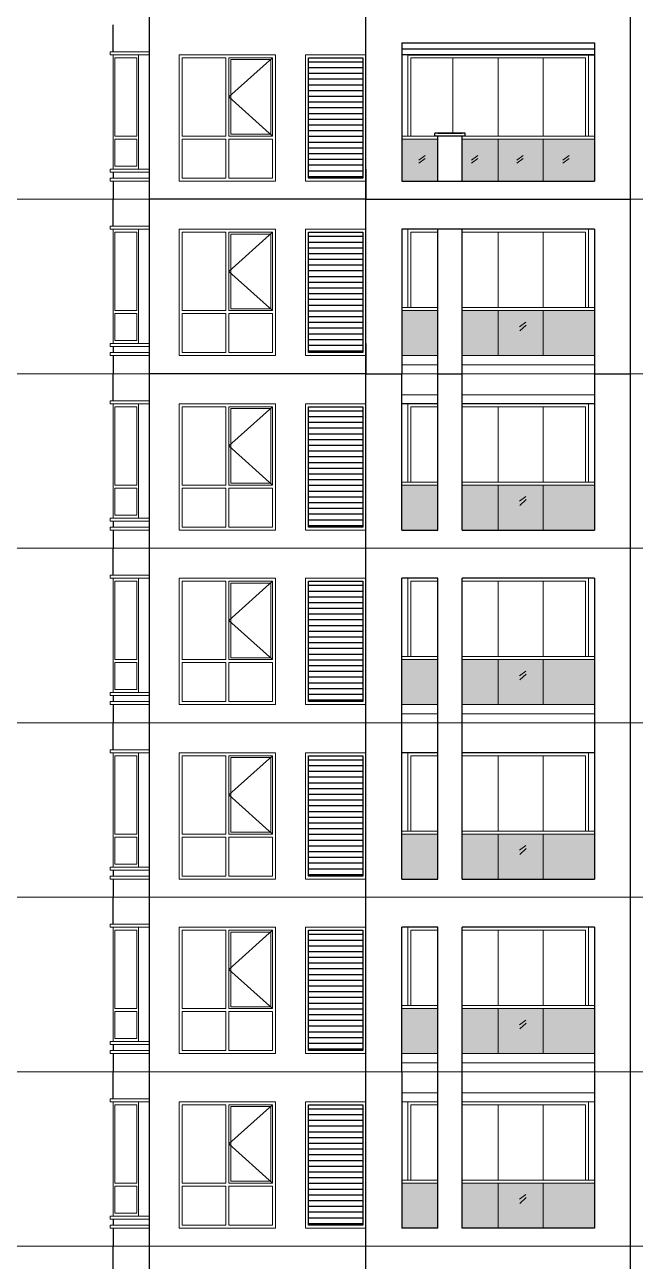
# Model space of a CAD drawing. Extents: x 1332633 to 1595679, y 264824 to 640777.
# Drawn here: x 1344964 to 1355112, y 291280 to 311830 of the extents above; entities that cross this region are included whole.
import ezdxf

# ---------------------------------------------------------------- set-up
doc = ezdxf.new("R2010")
doc.units = 0
doc.header["$LTSCALE"] = 1000
doc.header["$MEASUREMENT"] = 0
doc.linetypes.add('DOTE', pattern=[2.42, 2, -0.2, 0.02, -0.2])
doc.layers.get('0').update_dxf_attribs({"linetype": 'CONTINUOUS'})
for name, color, linetype in [('A-Wall(建筑墙)', 255, 'CONTINUOUS'), ('A-WALL_建筑墙_', 255, 'CONTINUOUS'), ('hatch', 251, 'CONTINUOUS')]:
    doc.layers.add(name, color=color, linetype=linetype)
for name, color, linetype, lineweight in [('DOTE', 1, 'DOTE', 13), ('WINDOW', 4, 'CONTINUOUS', 13), ('木头', 44, 'CONTINUOUS', 13)]:
    doc.layers.add(name, color=color, linetype=linetype, lineweight=lineweight)
pattern_1 = [(360, (-1520643.793, 2380477.565), (15.875, 31.75), [0, -31.75])]

# ---------------------------------------------------------------- blocks, each defined once
blk = doc.blocks.new('ADASD')
blk.add_line((0, 0), (0, 300))
at = {"layer": 'A-Wall(建筑墙)'}
blk.add_line((600, 2900), (600, 0), dxfattribs=at)
at = {"layer": 'A-WALL_建筑墙_'}
for p, q in [((0, 2450), (0, 2900)), ((0, 450), (0, 350)), ((0, 300), (0, 0))]:
    blk.add_line(p, q, dxfattribs=at)
at = {"layer": 'WINDOW', "color": 8}
for p, q in [((-50, 2450), (0, 2450)), ((-50, 2450), (-50, 2400)), ((601, 2400), (-50, 2400)), ((0, 2450), (601, 2450)), ((-36, 500), (-49, 500)), ((-49, 500), (0, 500)), ((-49, 500), (-49, 450)), ((601, 450), (-49, 450)), ((0, 500), (601, 500)), ((-50, 350), (0, 350)), ((-50, 350), (-50, 300)), ((-50, 300), (0, 300)), ((0, 350), (600, 350)), ((0, 300), (600, 300))]:
    blk.add_line(p, q, dxfattribs=at)
at = {"layer": 'WINDOW'}
for p, q in [((0, 1050), (0, 2400)), ((423, 500), (423, 2400)), ((0, 1050), (0, 1000)), ((0, 1000), (0, 500))]:
    blk.add_line(p, q, dxfattribs=at)
at = {"layer": '木头'}
for p, q in [((28, 2350), (395, 2350)), ((28, 2350), (28, 1050)), ((395, 2350), (395, 1050)), ((395, 1050), (28, 1050)), ((395, 1000), (28, 1000)), ((28, 1000), (28, 550)), ((395, 1000), (395, 550)), ((395, 550), (28, 550))]:
    blk.add_line(p, q, dxfattribs=at)

msp = doc.modelspace()

# ---------------------------------------------------------------- hatches: boundary and pattern name
at = {"layer": 'hatch'}
h = msp.add_hatch(dxfattribs=at)
h.set_pattern_fill('LINE', color=256, scale=100, angle=360, style=0)
h.set_pattern_definition([(360, (-1520643.79, 2383377.56), (-2e-10, 95.25), [])])
h.paths.add_polyline_path([(1350582, 311280), (1349682, 311280), (1349682, 309280), (1350582, 309280)])
h = msp.add_hatch(dxfattribs=at)
h.set_pattern_fill('LINE', color=256, scale=100, angle=360, style=0)
h.set_pattern_definition([(360, (-1520643.79, 2380477.56), (-2e-10, 95.25), [])])
h.paths.add_polyline_path([(1350582, 308380), (1349682, 308380), (1349682, 306380), (1350582, 306380)])
h = msp.add_hatch(dxfattribs=at)
h.set_pattern_fill('LINE', color=256, scale=100, angle=360, style=0)
h.set_pattern_definition([(360, (-1520643.79, 2377577.56), (-2e-10, 95.25), [])])
h.paths.add_polyline_path([(1350582, 305480), (1349682, 305480), (1349682, 303480), (1350582, 303480)])
h = msp.add_hatch(dxfattribs=at)
h.set_pattern_fill('LINE', color=256, scale=100, angle=360, style=0)
h.set_pattern_definition([(360, (-1520643.79, 2374677.56), (-2e-10, 95.25), [])])
h.paths.add_polyline_path([(1350582, 302580), (1349682, 302580), (1349682, 300580), (1350582, 300580)])
h = msp.add_hatch(dxfattribs=at)
h.set_pattern_fill('LINE', color=256, scale=100, angle=360, style=0)
h.set_pattern_definition([(360, (-1520643.79, 2371777.56), (-2e-10, 95.25), [])])
h.paths.add_polyline_path([(1350582, 299680), (1349682, 299680), (1349682, 297680), (1350582, 297680)])
h = msp.add_hatch(dxfattribs=at)
h.set_pattern_fill('LINE', color=256, scale=100, angle=360, style=0)
h.set_pattern_definition([(360, (-1520643.79, 2368877.56), (-2e-10, 95.25), [])])
h.paths.add_polyline_path([(1350582, 296780), (1349682, 296780), (1349682, 294780), (1350582, 294780)])
h = msp.add_hatch(dxfattribs=at)
h.set_pattern_fill('LINE', color=256, scale=100, angle=360, style=0)
h.set_pattern_definition([(360, (-1520643.79, 2365977.56), (-2e-10, 95.25), [])])
h.paths.add_polyline_path([(1350582, 293880), (1349682, 293880), (1349682, 291880), (1350582, 291880)])
h = msp.add_hatch(dxfattribs=at)
h.set_pattern_fill('DOTS', color=256, scale=20, angle=360, style=0)
h.set_pattern_definition([(180, (4236908.378, 2377577.565), (-15.875, 31.75), [0, -31.75])])
h.paths.add_polyline_path([(1351832, 292580), (1351232, 292580), (1351232, 291830), (1351832, 291830)])
h.paths.add_polyline_path([(1352832, 292580), (1352232, 292580), (1352232, 291830), (1352832, 291830)])
h.paths.add_polyline_path([(1353582, 292580), (1352832, 292580), (1352832, 291830), (1353582, 291830)])
h.paths.add_polyline_path([(1354432, 292580), (1353582, 292580), (1353582, 291830), (1354432, 291830)])
at = {"layer": 'WINDOW'}
h = msp.add_hatch(dxfattribs=at)
h.set_pattern_fill('DOTS', color=256, scale=20, angle=360, style=0)
h.set_pattern_definition([(180, (2561911.357, 153847.98), (-15.875, 31.75), [0, -31.75])])
h.paths.add_polyline_path([(1353582, 309930), (1354432, 309930), (1354432, 309230), (1353582, 309230)])
h.paths.add_polyline_path([(1352832, 309930), (1353582, 309930), (1353582, 309230), (1352832, 309230)])
h.paths.add_polyline_path([(1352232, 309930), (1352832, 309930), (1352832, 309230), (1352232, 309230)])
h.paths.add_polyline_path([(1351232, 309930), (1351832, 309930), (1351832, 309230), (1351232, 309230)])
h = msp.add_hatch(dxfattribs=at)
h.set_pattern_fill('DOTS', color=256, scale=20, angle=360, style=0)
h.set_pattern_definition(pattern_1)
h.paths.add_polyline_path([(1351832, 307080), (1351232, 307080), (1351232, 306330), (1351832, 306330)])
h.paths.add_polyline_path([(1352832, 307080), (1352232, 307080), (1352232, 306330), (1352832, 306330)])
h.paths.add_polyline_path([(1353582, 307080), (1352832, 307080), (1352832, 306330), (1353582, 306330)])
h.paths.add_polyline_path([(1354432, 307080), (1353582, 307080), (1353582, 306330), (1354432, 306330)])
h = msp.add_hatch(dxfattribs=at)
h.set_pattern_fill('DOTS', color=256, scale=20, angle=360, style=0)
h.set_pattern_definition(pattern_1)
h.paths.add_polyline_path([(1354432, 304180), (1353582, 304180), (1353582, 303430), (1354432, 303430)])
h.paths.add_polyline_path([(1353582, 304180), (1352832, 304180), (1352832, 303430), (1353582, 303430)])
h.paths.add_polyline_path([(1352832, 304180), (1352232, 304180), (1352232, 303430), (1352832, 303430)])
h.paths.add_polyline_path([(1351832, 304180), (1351232, 304180), (1351232, 303430), (1351832, 303430)])
h = msp.add_hatch(dxfattribs=at)
h.set_pattern_fill('DOTS', color=256, scale=20, angle=360, style=0)
h.set_pattern_definition([(360, (-1520643.793, 2377577.565), (15.875, 31.75), [0, -31.75])])
h.paths.add_polyline_path([(1354432, 301280), (1353582, 301280), (1353582, 300530), (1354432, 300530)])
h.paths.add_polyline_path([(1353582, 301280), (1352832, 301280), (1352832, 300530), (1353582, 300530)])
h.paths.add_polyline_path([(1352832, 301280), (1352232, 301280), (1352232, 300530), (1352832, 300530)])
h.paths.add_polyline_path([(1351832, 301280), (1351232, 301280), (1351232, 300530), (1351832, 300530)])
h = msp.add_hatch(dxfattribs=at)
h.set_pattern_fill('DOTS', color=256, scale=20, angle=360, style=0)
h.set_pattern_definition([(360, (-1520643.793, 2374677.565), (15.875, 31.75), [0, -31.75])])
h.paths.add_polyline_path([(1354432, 298380), (1353582, 298380), (1353582, 297630), (1354432, 297630)])
h.paths.add_polyline_path([(1353582, 298380), (1352832, 298380), (1352832, 297630), (1353582, 297630)])
h.paths.add_polyline_path([(1352832, 298380), (1352232, 298380), (1352232, 297630), (1352832, 297630)])
h.paths.add_polyline_path([(1351832, 298380), (1351232, 298380), (1351232, 297630), (1351832, 297630)])
h = msp.add_hatch(dxfattribs=at)
h.set_pattern_fill('DOTS', color=256, scale=20, angle=360, style=0)
h.set_pattern_definition([(360, (-1520643.793, 2371777.565), (15.875, 31.75), [0, -31.75])])
h.paths.add_polyline_path([(1354432, 295480), (1353582, 295480), (1353582, 294730), (1354432, 294730)])
h.paths.add_polyline_path([(1353582, 295480), (1352832, 295480), (1352832, 294730), (1353582, 294730)])
h.paths.add_polyline_path([(1352832, 295480), (1352232, 295480), (1352232, 294730), (1352832, 294730)])
h.paths.add_polyline_path([(1351832, 295480), (1351232, 295480), (1351232, 294730), (1351832, 294730)])

# ---------------------------------------------------------------- linework, layer by layer
for p, q in [((1350632, 309431), (1350632, 311830)), ((1354432, 311530), (1354432, 309230)), ((1351832, 309230), (1351832, 309980)), ((1352232, 309230), (1352232, 309980)), ((1354432, 310030), (1354432, 309980)), ((1350632, 309431), (1350632, 308930)), ((1350632, 309431), (1350632, 308930)), ((1350632, 306531), (1350632, 308930)), ((1354432, 308430), (1351232, 308430)), ((1351832, 307130), (1351832, 308430)), ((1352232, 307130), (1352232, 308430)), ((1354432, 308430), (1352232, 308430)), ((1354432, 308430), (1352232, 308430)), ((1354432, 308430), (1354432, 306030)), ((1347032, 307030), (1347032, 297330)), ((1351832, 307080), (1351832, 307130)), ((1351832, 306030), (1351832, 307080)), ((1352232, 307080), (1352232, 307130)), ((1352232, 306030), (1352232, 307080)), ((1354432, 307130), (1354432, 307080)), ((1350632, 306531), (1350632, 306030)), ((1350632, 306531), (1350632, 306030)), ((1351232, 303430), (1351232, 306030)), ((1351832, 303430), (1351832, 306030)), ((1352232, 303430), (1352232, 306030)), ((1354432, 306030), (1354432, 303430)), ((1351832, 305530), (1351232, 305530)), ((1351832, 305530), (1351232, 305530)), ((1351832, 305530), (1351232, 305530)), ((1354432, 305530), (1352232, 305530)), ((1354432, 305530), (1352232, 305530)), ((1354432, 305530), (1352232, 305530)), ((1351832, 304180), (1351832, 304230)), ((1352232, 304180), (1352232, 304230)), ((1354432, 304230), (1354432, 304180)), ((1351232, 303430), (1351832, 303430)), ((1352232, 303430), (1354432, 303430)), ((1351232, 300230), (1351232, 302630)), ((1351832, 302630), (1351232, 302630)), ((1351832, 300230), (1351832, 302630)), ((1352232, 300230), (1352232, 302630)), ((1354432, 302630), (1352232, 302630)), ((1354432, 302630), (1354432, 300230)), ((1351832, 301280), (1351832, 301330)), ((1352232, 301280), (1352232, 301330)), ((1354432, 301330), (1354432, 301280)), ((1351232, 297630), (1351232, 300230)), ((1351832, 297630), (1351832, 300230)), ((1352232, 297630), (1352232, 300230)), ((1354432, 300230), (1354432, 297630)), ((1351832, 299730), (1351232, 299730)), ((1351832, 299730), (1351232, 299730)), ((1351832, 299730), (1351232, 299730)), ((1354432, 299730), (1352232, 299730)), ((1354432, 299730), (1352232, 299730)), ((1354432, 299730), (1352232, 299730)), ((1351832, 298380), (1351832, 298430)), ((1352232, 298380), (1352232, 298430)), ((1354432, 298430), (1354432, 298380)), ((1351232, 297630), (1351832, 297630)), ((1352232, 297630), (1354432, 297630)), ((1351232, 294430), (1351232, 296830)), ((1351832, 296830), (1351232, 296830)), ((1351832, 294430), (1351832, 296830)), ((1352232, 294430), (1352232, 296830)), ((1354432, 296830), (1352232, 296830)), ((1354432, 296830), (1354432, 294430)), ((1351832, 295480), (1351832, 295530)), ((1352232, 295480), (1352232, 295530)), ((1354432, 295530), (1354432, 295480)), ((1351832, 292630), (1351832, 294430)), ((1352232, 292630), (1352232, 294430)), ((1354432, 294430), (1354432, 291830)), ((1351832, 292580), (1351832, 292630)), ((1351832, 291830), (1351832, 292580)), ((1352232, 292580), (1352232, 292630)), ((1352232, 291830), (1352232, 292580)), ((1354432, 292630), (1354432, 292580)), ((1351832, 291830), (1351232, 291830)), ((1354432, 291830), (1352232, 291830))]:
    msp.add_line(p, q)
at = {"ltscale": 0.2}
msp.add_line((1351832, 310030), (1352232, 310030), dxfattribs=at)
at = {"layer": 'A-Wall(建筑墙)'}
for p, q in [((1347032, 315230), (1347032, 311830)), ((1350632, 308930), (1350632, 312030)), ((1355032, 308930), (1355032, 312030)), ((1351232, 311530), (1351232, 309230)), ((1352310, 311330), (1351232, 311330)), ((1354432, 311330), (1352232, 311330)), ((1350632, 306030), (1350632, 309130)), ((1351232, 309230), (1354432, 309230)), ((1355032, 297330), (1355032, 308930)), ((1351232, 308430), (1351232, 306030)), ((1354432, 308430), (1352232, 308430)), ((1350632, 303130), (1350632, 306030)), ((1350632, 300230), (1350632, 303130)), ((1350632, 297330), (1350632, 300230)), ((1350632, 294430), (1350632, 297330)), ((1355032, 294430), (1355032, 297330)), ((1350632, 291530), (1350632, 294430)), ((1351232, 294430), (1351232, 291830)), ((1355032, 291530), (1355032, 294430)), ((1350632, 288630), (1350632, 291530)), ((1355032, 288630), (1355032, 291530))]:
    msp.add_line(p, q, dxfattribs=at)
at = {"layer": 'A-WALL_建筑墙_'}
for p, q in [((1351232, 311530), (1354432, 311530)), ((1351232, 311430), (1354432, 311430)), ((1351332, 311330), (1354432, 311330)), ((1351332, 311330), (1354432, 311330)), ((1351782, 309979), (1351782, 310029)), ((1352282, 310029), (1351782, 310029)), ((1352282, 309979), (1351782, 309979)), ((1351832, 309230), (1351832, 309979)), ((1351832, 309979), (1351832, 309979)), ((1352232, 309979), (1352232, 309979)), ((1352232, 309230), (1352232, 309979)), ((1352282, 309979), (1352282, 310029)), ((1351832, 309829), (1351832, 309879))]:
    msp.add_line(p, q, dxfattribs=at)
at = {"layer": 'DOTE', "linetype": 'ByBlock', "ltscale": 30}
for p, q in [((1342516, 308930), (1393667, 308930)), ((1342516, 306030), (1393667, 306030)), ((1342516, 303130), (1393667, 303130)), ((1342516, 300230), (1393667, 300230)), ((1342516, 297330), (1393667, 297330)), ((1342516, 294430), (1393667, 294430)), ((1342516, 291530), (1393667, 291530))]:
    msp.add_line(p, q, dxfattribs=at)
at = {"layer": 'hatch'}
for p, q in [((1350632, 308930), (1347032, 308930)), ((1350632, 308930), (1355032, 308930)), ((1350632, 306030), (1347032, 306030)), ((1350632, 306030), (1351232, 306030)), ((1351832, 306030), (1352232, 306030)), ((1354432, 306030), (1355032, 306030))]:
    msp.add_line(p, q, dxfattribs=at)
for points in [[(1349682, 311280), (1350582, 311280), (1350582, 309280), (1349682, 309280)], [(1349682, 308380), (1350582, 308380), (1350582, 306380), (1349682, 306380)], [(1349682, 305480), (1350582, 305480), (1350582, 303480), (1349682, 303480)], [(1349682, 302580), (1350582, 302580), (1350582, 300580), (1349682, 300580)], [(1349682, 299680), (1350582, 299680), (1350582, 297680), (1349682, 297680)], [(1349682, 296780), (1350582, 296780), (1350582, 294780), (1349682, 294780)], [(1349682, 293880), (1350582, 293880), (1350582, 291880), (1349682, 291880)]]:
    msp.add_lwpolyline(points, close=True, dxfattribs=at)
at = {"layer": 'WINDOW'}
for p, q in [((1352310, 311330), (1351332, 311330)), ((1351332, 311330), (1351332, 310030)), ((1352082, 310030), (1352082, 311280)), ((1352832, 311330), (1352232, 311330)), ((1353582, 311330), (1352832, 311330)), ((1352832, 309980), (1352832, 311280)), ((1354332, 311330), (1353582, 311330)), ((1353582, 309980), (1353582, 311280)), ((1354332, 309980), (1354332, 311330)), ((1351832, 309980), (1351232, 309980)), ((1351832, 309980), (1351232, 309980)), ((1351832, 309930), (1351232, 309930)), ((1354432, 309980), (1352232, 309980)), ((1354432, 309930), (1352232, 309930)), ((1351332, 308430), (1351332, 307130)), ((1352832, 308430), (1352232, 308430)), ((1352832, 308430), (1352232, 308430)), ((1352832, 308430), (1352232, 308430)), ((1353582, 308430), (1352832, 308430)), ((1353582, 308430), (1352832, 308430)), ((1353582, 308430), (1352832, 308430)), ((1352832, 307130), (1352832, 308380)), ((1354332, 308430), (1353582, 308430)), ((1354332, 308430), (1353582, 308430)), ((1354332, 308430), (1353582, 308430)), ((1353582, 307130), (1353582, 308380)), ((1354332, 307130), (1354332, 308430)), ((1351832, 307130), (1351232, 307130)), ((1354432, 307130), (1352232, 307130)), ((1351832, 305530), (1351332, 305530)), ((1351832, 305530), (1351332, 305530)), ((1351332, 305530), (1351332, 304230)), ((1352832, 305530), (1352232, 305530)), ((1352832, 305530), (1352232, 305530)), ((1353582, 305530), (1352832, 305530)), ((1353582, 305530), (1352832, 305530)), ((1352832, 304230), (1352832, 305480)), ((1354332, 305530), (1353582, 305530)), ((1354332, 305530), (1353582, 305530)), ((1353582, 304230), (1353582, 305480)), ((1354332, 304230), (1354332, 305530)), ((1351832, 304230), (1351232, 304230)), ((1354432, 304230), (1352232, 304230)), ((1351832, 302630), (1351332, 302630)), ((1351332, 302630), (1351332, 301330)), ((1352832, 302630), (1352232, 302630)), ((1353582, 302630), (1352832, 302630)), ((1352832, 301330), (1352832, 302580)), ((1354332, 302630), (1353582, 302630)), ((1353582, 301330), (1353582, 302580)), ((1354332, 301330), (1354332, 302630)), ((1351832, 301330), (1351232, 301330)), ((1354432, 301330), (1352232, 301330)), ((1351832, 299730), (1351332, 299730)), ((1351832, 299730), (1351332, 299730)), ((1351332, 299730), (1351332, 298430)), ((1352832, 299730), (1352232, 299730)), ((1352832, 299730), (1352232, 299730)), ((1353582, 299730), (1352832, 299730)), ((1353582, 299730), (1352832, 299730)), ((1352832, 298430), (1352832, 299680)), ((1354332, 299730), (1353582, 299730)), ((1354332, 299730), (1353582, 299730)), ((1353582, 298430), (1353582, 299680)), ((1354332, 298430), (1354332, 299730)), ((1351832, 298430), (1351232, 298430)), ((1354432, 298430), (1352232, 298430)), ((1351832, 296830), (1351332, 296830)), ((1351332, 296830), (1351332, 295530)), ((1352832, 296830), (1352232, 296830)), ((1353582, 296830), (1352832, 296830)), ((1352832, 295530), (1352832, 296780)), ((1354332, 296830), (1353582, 296830)), ((1353582, 295530), (1353582, 296780)), ((1354332, 295530), (1354332, 296830)), ((1351832, 295530), (1351232, 295530)), ((1354432, 295530), (1352232, 295530)), ((1351832, 293930), (1351332, 293930)), ((1351332, 293930), (1351332, 292630)), ((1352832, 293930), (1352232, 293930)), ((1353582, 293930), (1352832, 293930)), ((1352832, 292630), (1352832, 293880)), ((1354332, 293930), (1353582, 293930)), ((1353582, 292630), (1353582, 293880)), ((1354332, 292630), (1354332, 293930)), ((1351832, 292630), (1351232, 292630)), ((1354432, 292630), (1352232, 292630))]:
    msp.add_line(p, q, dxfattribs=at)
for points in [[(1349132, 311330), (1347532, 311330), (1347532, 309230), (1349132, 309230)], [(1349132, 308430), (1347532, 308430), (1347532, 306330), (1349132, 306330)], [(1349132, 305530), (1347532, 305530), (1347532, 303430), (1349132, 303430)], [(1349132, 302630), (1347532, 302630), (1347532, 300530), (1349132, 300530)], [(1349132, 299730), (1347532, 299730), (1347532, 297630), (1349132, 297630)], [(1349132, 296830), (1347532, 296830), (1347532, 294730), (1349132, 294730)], [(1349132, 293930), (1347532, 293930), (1347532, 291830), (1349132, 291830)]]:
    msp.add_lwpolyline(points, close=True, dxfattribs=at)
for points in [[(1351332, 309980), (1351332, 311330), (1352310, 311330)], [(1351382, 309980), (1351382, 311280), (1352310, 311280)], [(1352232, 311330), (1354332, 311330), (1354332, 309980)], [(1352232, 311280), (1354282, 311280), (1354282, 309980)], [(1351332, 307130), (1351332, 308430), (1351832, 308430)], [(1351382, 307130), (1351382, 308380), (1351832, 308380)], [(1352232, 308430), (1354332, 308430), (1354332, 307130)], [(1352232, 308380), (1354282, 308380), (1354282, 307130)], [(1351332, 304230), (1351332, 305530), (1351832, 305530)], [(1351382, 304230), (1351382, 305480), (1351832, 305480)], [(1352232, 305530), (1354332, 305530), (1354332, 304230)], [(1352232, 305480), (1354282, 305480), (1354282, 304230)], [(1351332, 301330), (1351332, 302630), (1351832, 302630)], [(1351382, 301330), (1351382, 302580), (1351832, 302580)], [(1352232, 302630), (1354332, 302630), (1354332, 301330)], [(1352232, 302580), (1354282, 302580), (1354282, 301330)], [(1351332, 298430), (1351332, 299730), (1351832, 299730)], [(1351382, 298430), (1351382, 299680), (1351832, 299680)], [(1352232, 299730), (1354332, 299730), (1354332, 298430)], [(1352232, 299680), (1354282, 299680), (1354282, 298430)], [(1351332, 295530), (1351332, 296830), (1351832, 296830)], [(1351382, 295530), (1351382, 296780), (1351832, 296780)], [(1352232, 296830), (1354332, 296830), (1354332, 295530)], [(1352232, 296780), (1354282, 296780), (1354282, 295530)], [(1351332, 292630), (1351332, 293930), (1351832, 293930)], [(1351382, 292630), (1351382, 293880), (1351832, 293880)], [(1352232, 293930), (1354332, 293930), (1354332, 292630)], [(1352232, 293880), (1354282, 293880), (1354282, 292630)]]:
    msp.add_lwpolyline(points, dxfattribs=at)
at = {"layer": '木头'}
for p, q in [((1347032, 311830), (1347032, 308930)), ((1348307, 309980), (1348307, 311280)), ((1348357, 309980), (1348357, 311280)), ((1349082, 311280), (1348357, 310630)), ((1348357, 310630), (1349082, 309980)), ((1348307, 309980), (1347582, 309980)), ((1348307, 309930), (1347582, 309930)), ((1348307, 309280), (1348307, 309930)), ((1349082, 309980), (1348357, 309980)), ((1349082, 309930), (1348357, 309930)), ((1348357, 309280), (1348357, 309930)), ((1352832, 309930), (1352832, 309230)), ((1353582, 309930), (1353582, 309230)), ((1351619, 309654), (1351514, 309576)), ((1351619, 309605), (1351514, 309527)), ((1352495, 309654), (1352390, 309576)), ((1352495, 309605), (1352390, 309527)), ((1353250, 309654), (1353145, 309576)), ((1353250, 309605), (1353145, 309527)), ((1354012, 309654), (1353907, 309576)), ((1354012, 309605), (1353907, 309527)), ((1347032, 308930), (1347032, 306030)), ((1348307, 307080), (1348307, 308380)), ((1348357, 307080), (1348357, 308380)), ((1349082, 308380), (1348357, 307730)), ((1348357, 307730), (1349082, 307080)), ((1348307, 307080), (1347582, 307080)), ((1348307, 307030), (1347582, 307030)), ((1348307, 306380), (1348307, 307030)), ((1349082, 307080), (1348357, 307080)), ((1349082, 307030), (1348357, 307030)), ((1348357, 306380), (1348357, 307030)), ((1351832, 307080), (1351232, 307080)), ((1354432, 307080), (1352232, 307080)), ((1352832, 307080), (1352832, 306330)), ((1353582, 307080), (1353582, 306330)), ((1353295, 306889), (1353190, 306811)), ((1353298, 306838), (1353193, 306742)), ((1351232, 306330), (1351832, 306330)), ((1352232, 306330), (1354432, 306330)), ((1347032, 306030), (1347032, 303130)), ((1351232, 306180), (1351832, 306180)), ((1352232, 306180), (1354432, 306180)), ((1351232, 305680), (1351832, 305680)), ((1352232, 305680), (1354432, 305680)), ((1348307, 304180), (1348307, 305480)), ((1348357, 304180), (1348357, 305480)), ((1349082, 305480), (1348357, 304830)), ((1351232, 305530), (1351832, 305530)), ((1352232, 305530), (1354432, 305530)), ((1348357, 304830), (1349082, 304180)), ((1348307, 304180), (1347582, 304180)), ((1349082, 304180), (1348357, 304180)), ((1351832, 304180), (1351232, 304180)), ((1354432, 304180), (1352232, 304180)), ((1352832, 304180), (1352832, 303430)), ((1353582, 304180), (1353582, 303430)), ((1348307, 304130), (1347582, 304130)), ((1348307, 303480), (1348307, 304130)), ((1349082, 304130), (1348357, 304130)), ((1348357, 303480), (1348357, 304130)), ((1353295, 303989), (1353190, 303911)), ((1353298, 303938), (1353193, 303842)), ((1347032, 303130), (1347032, 300230)), ((1348307, 301280), (1348307, 302580)), ((1348357, 301280), (1348357, 302580)), ((1349082, 302580), (1348357, 301930)), ((1348357, 301930), (1349082, 301280)), ((1348307, 301280), (1347582, 301280)), ((1349082, 301280), (1348357, 301280)), ((1351832, 301280), (1351232, 301280)), ((1354432, 301280), (1352232, 301280)), ((1352832, 301280), (1352832, 300530)), ((1353582, 301280), (1353582, 300530)), ((1348307, 301230), (1347582, 301230)), ((1348307, 300580), (1348307, 301230)), ((1349082, 301230), (1348357, 301230)), ((1348357, 300580), (1348357, 301230)), ((1353295, 301089), (1353190, 301011)), ((1353298, 301038), (1353193, 300942)), ((1351232, 300530), (1351832, 300530)), ((1352232, 300530), (1354432, 300530)), ((1351232, 300380), (1351832, 300380)), ((1352232, 300380), (1354432, 300380)), ((1347032, 300230), (1347032, 297330)), ((1348307, 298380), (1348307, 299680)), ((1348357, 298380), (1348357, 299680)), ((1349082, 299680), (1348357, 299030)), ((1351232, 299730), (1351832, 299730)), ((1352232, 299730), (1354432, 299730)), ((1348357, 299030), (1349082, 298380)), ((1348307, 298380), (1347582, 298380)), ((1348307, 298330), (1347582, 298330)), ((1348307, 297680), (1348307, 298330)), ((1349082, 298380), (1348357, 298380)), ((1349082, 298330), (1348357, 298330)), ((1348357, 297680), (1348357, 298330)), ((1351832, 298380), (1351232, 298380)), ((1354432, 298380), (1352232, 298380)), ((1352832, 298380), (1352832, 297630)), ((1353295, 298189), (1353190, 298111)), ((1353582, 298380), (1353582, 297630)), ((1353298, 298138), (1353193, 298042)), ((1347032, 297330), (1347032, 294430)), ((1348307, 295480), (1348307, 296780)), ((1348357, 295480), (1348357, 296780)), ((1349082, 296780), (1348357, 296130)), ((1348357, 296130), (1349082, 295480)), ((1348307, 295480), (1347582, 295480)), ((1348307, 295430), (1347582, 295430)), ((1348307, 294780), (1348307, 295430)), ((1349082, 295480), (1348357, 295480)), ((1349082, 295430), (1348357, 295430)), ((1348357, 294780), (1348357, 295430)), ((1351832, 295480), (1351232, 295480)), ((1354432, 295480), (1352232, 295480)), ((1352832, 295480), (1352832, 294730)), ((1353582, 295480), (1353582, 294730)), ((1353295, 295289), (1353190, 295211)), ((1353298, 295238), (1353193, 295142)), ((1351232, 294730), (1351832, 294730)), ((1352232, 294730), (1354432, 294730)), ((1351232, 294580), (1351832, 294580)), ((1352232, 294580), (1354432, 294580)), ((1347032, 294430), (1347032, 291530)), ((1351832, 294080), (1351232, 294080)), ((1354432, 294080), (1352232, 294080)), ((1348307, 292580), (1348307, 293880)), ((1348357, 292580), (1348357, 293880)), ((1349082, 293880), (1348357, 293230)), ((1351832, 293930), (1351232, 293930)), ((1354432, 293930), (1352232, 293930)), ((1348357, 293230), (1349082, 292580)), ((1348307, 292580), (1347582, 292580)), ((1348307, 292530), (1347582, 292530)), ((1348307, 291880), (1348307, 292530)), ((1349082, 292580), (1348357, 292580)), ((1349082, 292530), (1348357, 292530)), ((1348357, 291880), (1348357, 292530)), ((1351832, 292580), (1351232, 292580)), ((1354432, 292580), (1352232, 292580)), ((1352832, 292580), (1352832, 291830)), ((1353582, 292580), (1353582, 291830)), ((1353295, 292389), (1353190, 292311)), ((1353298, 292338), (1353193, 292242))]:
    msp.add_line(p, q, dxfattribs=at)
for points in [[(1347582, 309980), (1347582, 311280), (1348307, 311280)], [(1348357, 311280), (1349082, 311280), (1349082, 309980)], [(1348307, 309280), (1347582, 309280), (1347582, 309930)], [(1349082, 309930), (1349082, 309280), (1348357, 309280)], [(1347582, 307080), (1347582, 308380), (1348307, 308380)], [(1348357, 308380), (1349082, 308380), (1349082, 307080)], [(1348307, 306380), (1347582, 306380), (1347582, 307030)], [(1349082, 307030), (1349082, 306380), (1348357, 306380)], [(1347582, 304180), (1347582, 305480), (1348307, 305480)], [(1348357, 305480), (1349082, 305480), (1349082, 304180)], [(1348307, 303480), (1347582, 303480), (1347582, 304130)], [(1349082, 304130), (1349082, 303480), (1348357, 303480)], [(1347582, 301280), (1347582, 302580), (1348307, 302580)], [(1348357, 302580), (1349082, 302580), (1349082, 301280)], [(1348307, 300580), (1347582, 300580), (1347582, 301230)], [(1349082, 301230), (1349082, 300580), (1348357, 300580)], [(1347582, 298380), (1347582, 299680), (1348307, 299680)], [(1348357, 299680), (1349082, 299680), (1349082, 298380)], [(1348307, 297680), (1347582, 297680), (1347582, 298330)], [(1349082, 298330), (1349082, 297680), (1348357, 297680)], [(1347582, 295480), (1347582, 296780), (1348307, 296780)], [(1348357, 296780), (1349082, 296780), (1349082, 295480)], [(1348307, 294780), (1347582, 294780), (1347582, 295430)], [(1349082, 295430), (1349082, 294780), (1348357, 294780)], [(1347582, 292580), (1347582, 293880), (1348307, 293880)], [(1348357, 293880), (1349082, 293880), (1349082, 292580)], [(1348307, 291880), (1347582, 291880), (1347582, 292530)], [(1349082, 292530), (1349082, 291880), (1348357, 291880)]]:
    msp.add_lwpolyline(points, dxfattribs=at)
for points in [[(1348387, 311250), (1349052, 311250), (1349052, 310010), (1348387, 310010)], [(1349632, 311330), (1350632, 311330), (1350632, 309230), (1349632, 309230)], [(1348387, 308350), (1349052, 308350), (1349052, 307110), (1348387, 307110)], [(1349632, 308430), (1350632, 308430), (1350632, 306330), (1349632, 306330)], [(1348387, 305450), (1349052, 305450), (1349052, 304210), (1348387, 304210)], [(1349632, 305530), (1350632, 305530), (1350632, 303430), (1349632, 303430)], [(1348387, 302550), (1349052, 302550), (1349052, 301310), (1348387, 301310)], [(1349632, 302630), (1350632, 302630), (1350632, 300530), (1349632, 300530)], [(1348387, 299650), (1349052, 299650), (1349052, 298410), (1348387, 298410)], [(1349632, 299730), (1350632, 299730), (1350632, 297630), (1349632, 297630)], [(1348387, 296750), (1349052, 296750), (1349052, 295510), (1348387, 295510)], [(1349632, 296830), (1350632, 296830), (1350632, 294730), (1349632, 294730)], [(1349632, 293930), (1350632, 293930), (1350632, 291830), (1349632, 291830)], [(1348387, 293850), (1349052, 293850), (1349052, 292610), (1348387, 292610)]]:
    msp.add_lwpolyline(points, close=True, dxfattribs=at)

# ---------------------------------------------------------------- block references
for p in [(1346432, 308930), (1346432, 306030), (1346432, 303130), (1346432, 300230), (1346432, 297330), (1346432, 294430), (1346432, 291530), (1346432, 288630)]:
    msp.add_blockref('ADASD', p, dxfattribs=at)

doc.saveas('drawing.dxf')
